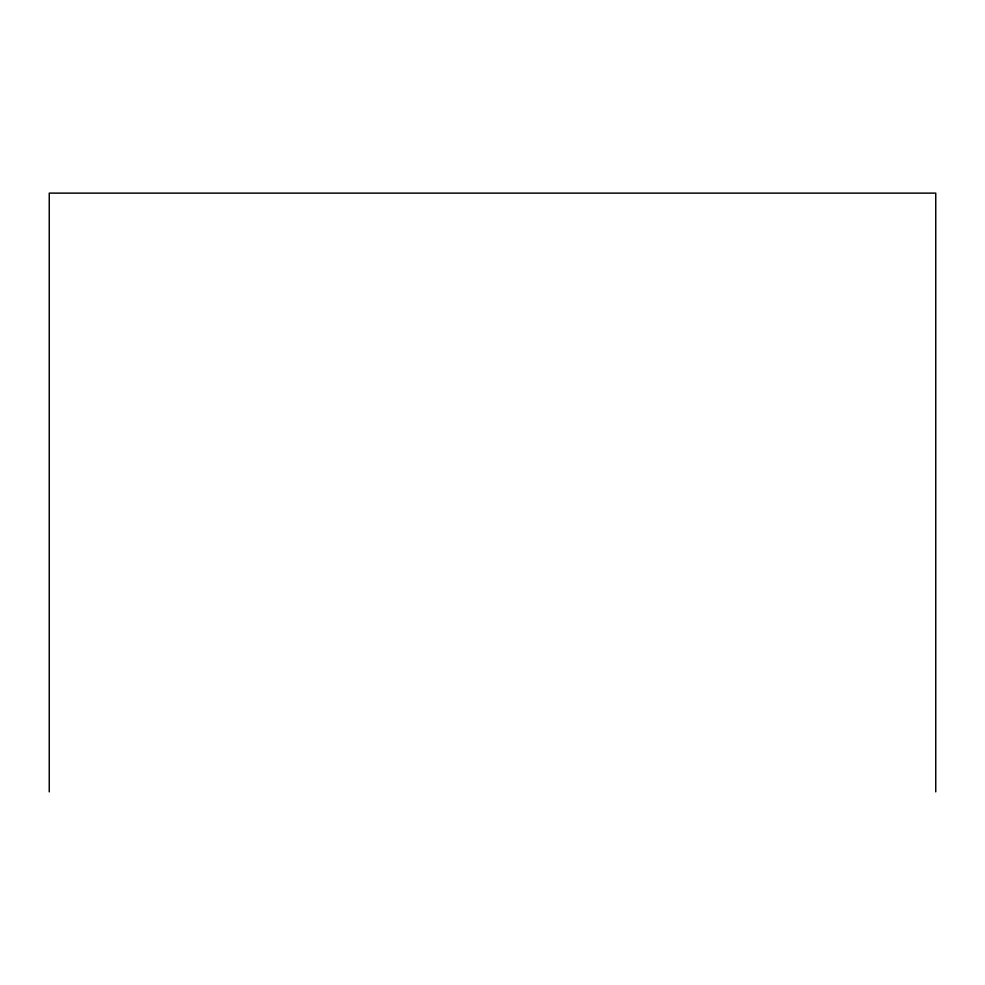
<?xml version="1.0" encoding="UTF-8"?>
<svg xmlns="http://www.w3.org/2000/svg" width="985" height="985" viewBox="0 0 985 985"><rect width="100%" height="100%" fill="white"/><g stroke="black" fill="none" stroke-linecap="round" stroke-linejoin="round"><path stroke-width="1.48" d="M935.75 791.878L935.75 193.122L49.25 193.122L49.25 791.878"/></g></svg>
